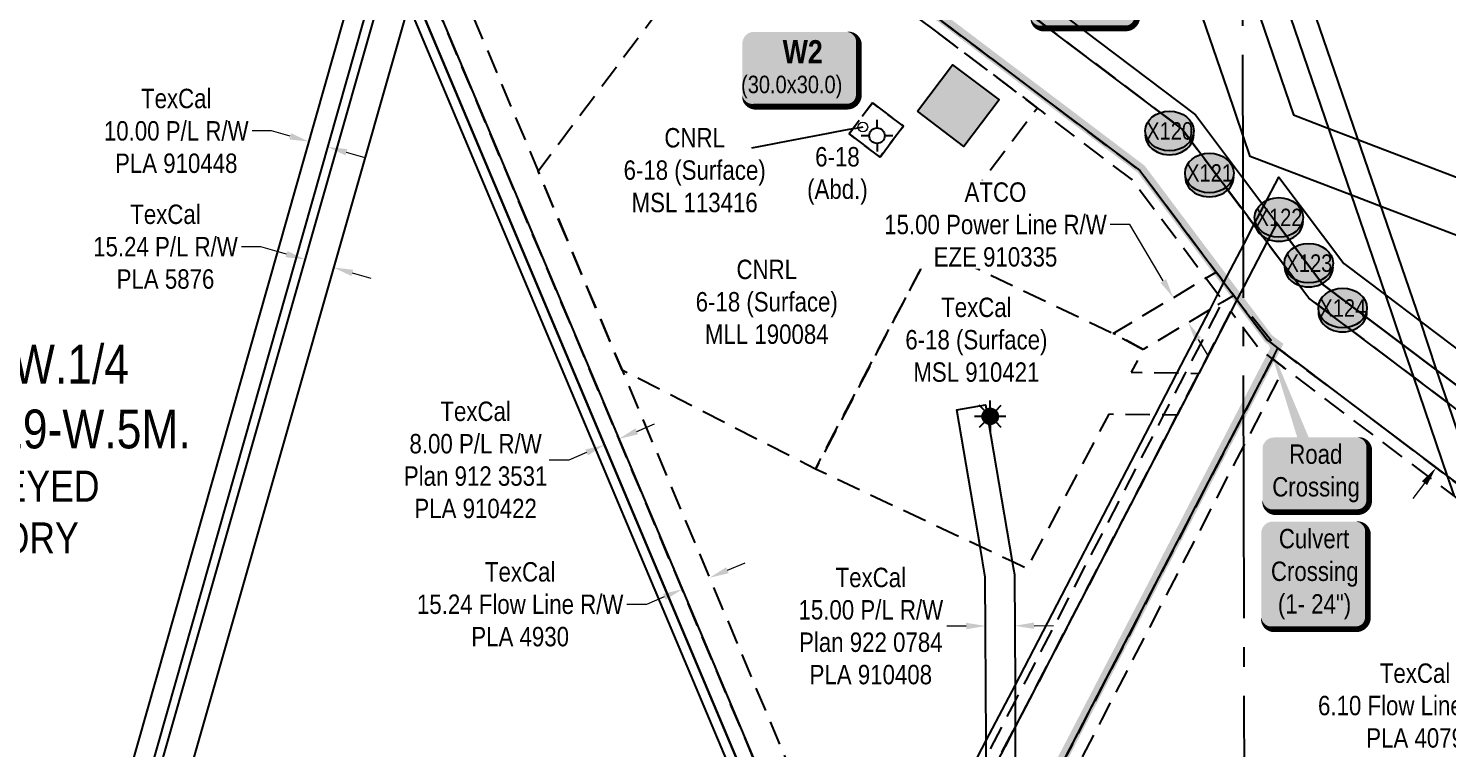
# Model space of a CAD drawing. Extents: x 507881 to 521259, y 6022177 to 6031356.
# Drawn here: x 509844 to 510574, y 6023571 to 6023942 of the extents above; entities that cross this region are included whole.
import ezdxf
from ezdxf.enums import TextEntityAlignment as Align

# ---------------------------------------------------------------- set-up
doc = ezdxf.new("R2010")
doc.units = 0
doc.header["$LTSCALE"] = 5
doc.header["$PDMODE"] = 3
doc.header["$PDSIZE"] = 30
for name, pattern in [('foc-ACCESSROAD', [3.75, 2.5, -1.25]), ('foc-EZE', [3.75, 2.5, -1.25]), ('foc-FLOWLINE', [3.75, 2.5, -1.25]), ('foc-QUARTERLINE', [33, 25, -3, 2, -3])]:
    doc.linetypes.add(name, pattern=pattern)
doc.layers.get('Defpoints').update_dxf_attribs({"color": 9})
for name, color, linetype, lineweight in [('AS-GENERAL', 48, 'Continuous', 18), ('F-AR-T', 190, 'Continuous', 9), ('F-EZE-T', 190, 'Continuous', 9), ('F-FLOWLINE-T', 190, 'Continuous', 9), ('F-RW-T', 190, 'Continuous', 9), ('F-WS-T', 190, 'Continuous', 9)]:
    doc.layers.add(name, color=color, linetype=linetype, lineweight=lineweight)
for name, color, linetype in [('AS-POWER', 104, 'foc-POWER'), ('C-SYMBOL', 7, 'Continuous'), ('CG-NOTES', 7, 'Continuous'), ('F-EZE', 190, 'foc-FLOWLINE'), ('F-FLOWLINE', 190, 'foc-FLOWLINE'), ('F-RW', 190, 'Continuous'), ('F-WS', 190, 'foc-ACCESSROAD'), ('F-WS-S', 190, 'Continuous'), ('L-SECQ', 8, 'foc-QUARTERLINE'), ('L-UNS-T', 3, 'Continuous'), ('P-BUFFER OUTLINE 30m', 40, 'foc-EZE'), ('P-CROSSINGS', 250, 'Continuous'), ('P-TEMP-BLOCKS', 250, 'Continuous'), ('P-WORKAREA', 113, 'Continuous'), ('P-WORKAREA-H', 111, 'Continuous')]:
    doc.layers.add(name, color=color, linetype=linetype)
doc.styles.add('175L', font='ARIALN.TTF', dxfattribs={"height": 20})
doc.styles.add('80', font='ARIALN.TTF', dxfattribs={"height": 10})
doc.styles.add('80CG', font='ARIALN.TTF', dxfattribs={"height": 10})
doc.styles.add('80L', font='ARIALN.TTF', dxfattribs={"height": 10})
doc.styles.add('BOLD', font='ARIALNB.TTF')
doc.styles.add('Crossing', font='ARIALN.TTF', dxfattribs={"height": 10})
doc.styles.add('foc-LtypeFont', font='ARIALN.TTF', dxfattribs={"height": 7.35})
doc.linetypes.add('foc-POWER', pattern='A,6,-1,["P",foc-LtypeFont,S=0.2,R=0,X=-0.625,Y=-0.75],-1.24,4', length=12.24)
doc.linetypes.add('foc-POWER-NOLINE', pattern='A,0,-4,["P",foc-LtypeFont,S=0.2,R=0,X=-0.625,Y=-0.75],-8.24', length=12.24)
doc.dimstyles.new('Compass 5 000', dxfattribs={"dimscale": 5, "dimtxt": 9, "dimasz": 2, "dimexe": 0.2, "dimexo": 0.0625, "dimgap": 0.5, "dimtad": 0, "dimtih": 1, "dimtoh": 1, "dimzin": 0, "dimdsep": 46, "dimtxsty": '80CG', "dimcen": 0.1, "dimse1": 1, "dimse2": 1, "dimclrd": 256, "dimclrt": 256, "dimaunit": 1, "dimadec": 4, "dimazin": 0, "dimtfac": 0.06, "dimtofl": 0, "dimtmove": 0, "dimatfit": 1, "dimfxl": 0.2, "dimtolj": 1, "dimtzin": 0, "dimlwd": -1, "dimarcsym": 0})

# ---------------------------------------------------------------- blocks, each defined once
blk = doc.blocks.new('*D1030')
at = {"layer": 'Defpoints', "color": 0, "transparency": 16777216}
for p in [(510140.19, 6023727.2), (510170.7, 6023654.79), (510178.07, 6023657.89)]:
    blk.add_point(p, dxfattribs=at)
at = {"layer": 'F-RW-T', "transparency": 16777216}
for p, q in [((510156.78, 6023734.19), (510165.99, 6023738.07)), ((510121.76, 6023719.43), (510111.76, 6023719.43)), ((510130.98, 6023723.32), (510121.76, 6023719.43))]:
    blk.add_line(p, q, dxfattribs=at)
for points in [[(510156.13, 6023735.72), (510157.42, 6023732.65), (510147.56, 6023730.3)], [(510130.33, 6023724.85), (510131.62, 6023721.78), (510140.19, 6023727.2)]]:
    blk.add_solid(points, dxfattribs=at)
at = {"layer": 'F-RW-T', "transparency": 16777216, "insert": (510073.81, 6023719.43), "char_height": 10, "attachment_point": 5, "style": '80CG'}
blk.add_mtext('\\A1;TexCal\\P8.00 P/L R/W\\PPlan 912 3531\\PPLA 910422', dxfattribs=at)
blk = doc.blocks.new('*D1032')
at = {"layer": 'Defpoints', "color": 0, "transparency": 16777216}
for p in [(510180.18, 6023652.87), (510225.72, 6023584.04), (510211.68, 6023578.12)]:
    blk.add_point(p, dxfattribs=at)
at = {"layer": 'F-FLOWLINE-T', "transparency": 16777216}
for p, q in [((510203.45, 6023662.67), (510212.66, 6023666.55)), ((510161.75, 6023645.11), (510151.75, 6023645.11)), ((510170.97, 6023648.99), (510161.75, 6023645.11))]:
    blk.add_line(p, q, dxfattribs=at)
for points in [[(510202.8, 6023664.21), (510204.09, 6023661.14), (510194.23, 6023658.79)], [(510170.32, 6023650.52), (510171.61, 6023647.45), (510180.18, 6023652.87)]]:
    blk.add_solid(points, dxfattribs=at)
at = {"layer": 'F-FLOWLINE-T', "transparency": 16777216, "insert": (510096.75, 6023645.11), "char_height": 10, "attachment_point": 5, "style": '80CG'}
blk.add_mtext('\\A1;TexCal\\P15.24 Flow Line R/W\\PPLA 4930', dxfattribs=at)
blk = doc.blocks.new('*D1033')
at = {"layer": 'Defpoints', "color": 0, "transparency": 16777216}
for p in [(510050.54, 6023999.87), (510063.12, 6023969.99), (510049.08, 6023964.08)]:
    blk.add_point(p, dxfattribs=at)
at = {"layer": 'F-FLOWLINE-T', "transparency": 16777216}
for p, q in [((510059.76, 6024003.75), (510068.97, 6024007.63)), ((510027.28, 6023990.07), (510018.06, 6023986.18)), ((510018.06, 6023986.18), (510008.06, 6023986.18))]:
    blk.add_line(p, q, dxfattribs=at)
for points in [[(510059.11, 6024005.29), (510060.4, 6024002.21), (510050.54, 6023999.87)], [(510026.63, 6023991.6), (510027.92, 6023988.53), (510036.49, 6023993.95)]]:
    blk.add_solid(points, dxfattribs=at)
at = {"layer": 'F-FLOWLINE-T', "transparency": 16777216, "insert": (509953.06, 6023986.18), "char_height": 10, "attachment_point": 5, "style": '80CG'}
blk.add_mtext('\\A1;TexCal\\P15.24 Flow Line R/W\\PPLA 4930', dxfattribs=at)
blk = doc.blocks.new('*D1038')
at = {"layer": 'Defpoints', "color": 0, "transparency": 16777216}
for p in [(510336.32, 6023643.62), (510351.32, 6023643.7), (510336.37, 6023634)]:
    blk.add_point(p, dxfattribs=at)
at = {"layer": 'F-RW-T', "transparency": 16777216}
for p, q in [((510326.37, 6023633.94), (510316.37, 6023633.89)), ((510361.37, 6023634.13), (510371.37, 6023634.18))]:
    blk.add_line(p, q, dxfattribs=at)
for points in [[(510326.37, 6023635.61), (510326.38, 6023632.28), (510336.37, 6023634)], [(510361.36, 6023635.79), (510361.37, 6023632.46), (510351.37, 6023634.07)]]:
    blk.add_solid(points, dxfattribs=at)
at = {"layer": 'F-RW-T', "transparency": 16777216, "insert": (510277.29, 6023633.89), "char_height": 10, "attachment_point": 5, "style": '80CG'}
blk.add_mtext('\\A1;TexCal\\P15.00 P/L R/W\\PPlan 922 0784\\PPLA 910408', dxfattribs=at)
blk = doc.blocks.new('*D1101')
at = {"layer": 'Defpoints', "color": 0, "transparency": 16777216}
for p in [(510222.47, 6024014.39), (510235.6, 6023997), (510239.2, 6024001.76)]:
    blk.add_point(p, dxfattribs=at)
at = {"layer": 'F-FLOWLINE-T', "transparency": 16777216}
for p, q in [((510228.5, 6024022.37), (510234.52, 6024030.35)), ((510212.85, 6024001.64), (510193.3, 6023975.75)), ((510193.3, 6023975.75), (510183.3, 6023975.75))]:
    blk.add_line(p, q, dxfattribs=at)
for points in [[(510227.17, 6024023.38), (510229.83, 6024021.37), (510222.47, 6024014.39)], [(510211.52, 6024002.65), (510214.18, 6024000.64), (510218.87, 6024009.62)]]:
    blk.add_solid(points, dxfattribs=at)
at = {"layer": 'F-FLOWLINE-T', "transparency": 16777216, "insert": (510131.08, 6023975.75), "char_height": 10, "attachment_point": 5, "style": '80CG'}
blk.add_mtext('\\A1;TexCal\\P6.00 Flow Line R/W\\PPLA 4079', dxfattribs=at)
blk = doc.blocks.new('*D1106')
at = {"layer": 'Defpoints', "color": 0, "transparency": 16777216}
for p in [(509987.99, 6023883.37), (509932.4, 6023687.74), (509942.02, 6023685.01)]:
    blk.add_point(p, dxfattribs=at)
at = {"layer": 'F-RW-T', "transparency": 16777216}
for p, q in [((509968.75, 6023888.84), (509958.75, 6023888.84)), ((509978.37, 6023886.1), (509968.75, 6023888.84)), ((510007.23, 6023877.9), (510016.85, 6023875.17))]:
    blk.add_line(p, q, dxfattribs=at)
for points in [[(509978.83, 6023887.71), (509977.92, 6023884.5), (509987.99, 6023883.37)], [(510007.69, 6023879.51), (510006.78, 6023876.3), (509997.61, 6023880.64)]]:
    blk.add_solid(points, dxfattribs=at)
at = {"layer": 'F-RW-T', "transparency": 16777216, "insert": (509919.67, 6023888.84), "char_height": 10, "attachment_point": 5, "style": '80CG'}
blk.add_mtext('\\A1;TexCal\\P10.00 P/L R/W\\PPLA 910448', dxfattribs=at)
blk = doc.blocks.new('*D1107')
at = {"layer": 'Defpoints', "color": 0, "transparency": 16777216}
for p in [(509986.04, 6023822.7), (509984.83, 6023818.46), (509999.49, 6023814.28)]:
    blk.add_point(p, dxfattribs=at)
at = {"layer": 'F-RW-T', "transparency": 16777216}
for p, q in [((509963.22, 6023829.22), (509953.22, 6023829.22)), ((509976.43, 6023825.45), (509963.22, 6023829.22)), ((510010.32, 6023815.77), (510019.93, 6023813.03))]:
    blk.add_line(p, q, dxfattribs=at)
for points in [[(509976.89, 6023827.05), (509975.97, 6023823.84), (509986.04, 6023822.7)], [(510010.78, 6023817.38), (510009.86, 6023814.17), (510000.7, 6023818.52)]]:
    blk.add_solid(points, dxfattribs=at)
at = {"layer": 'F-RW-T', "transparency": 16777216, "insert": (509914.13, 6023829.22), "char_height": 10, "attachment_point": 5, "style": '80CG'}
blk.add_mtext('\\A1;TexCal\\P15.24 P/L R/W\\PPLA 5876', dxfattribs=at)
blk = doc.blocks.new('*D1118')
at = {"layer": 'Defpoints', "color": 0, "transparency": 16777216}
for p in [(510432.13, 6023802.53), (510433, 6023803.05), (510439.82, 6023789.63)]:
    blk.add_point(p, dxfattribs=at)
at = {"layer": 'F-EZE-T', "transparency": 16777216}
for p, q in [((510410.6, 6023840.62), (510400.6, 6023840.62)), ((510427.88, 6023811.64), (510410.6, 6023840.62)), ((510445.81, 6023781.56), (510450.94, 6023772.97))]:
    blk.add_line(p, q, dxfattribs=at)
for points in [[(510429.31, 6023812.5), (510426.45, 6023810.79), (510433, 6023803.05)], [(510447.25, 6023782.41), (510444.38, 6023780.71), (510440.69, 6023790.15)]]:
    blk.add_solid(points, dxfattribs=at)
at = {"layer": 'F-EZE-T', "transparency": 16777216, "insert": (510341.46, 6023840.62), "char_height": 10, "attachment_point": 5, "style": '80CG', "bg_fill": 3, "box_fill_scale": 1.1, "bg_fill_color": 256, "bg_fill_true_color": 13158600, "bg_fill_transparency": 0}
blk.add_mtext('\\A1;ATCO\\P15.00 Power Line R/W\\PEZE 910335', dxfattribs=at)
blk = doc.blocks.new('Gabd')
for p, q in [((0, 0.81), (0, 1.62)), ((-0.81, 0), (-1.62, 0)), ((1.62, 0), (0.81, 0)), ((0, -0.81), (0, -1.62))]:
    blk.add_line(p, q)
blk.add_circle((0, 0), 0.8)
blk = doc.blocks.new('GAS')
h = blk.add_hatch(color=255)
h.dxf.hatch_style = 1
edge = h.paths.add_edge_path()
edge.add_arc((0, 0), 0.9, 0, 360)
for p, q in [((0, 0.81), (0, 1.62)), ((-0.81, 0), (-1.62, 0)), ((-0.57, 0.57), (-1.14, 1.14)), ((0.57, 0.57), (1.14, 1.14)), ((1.62, 0), (0.81, 0)), ((-0.57, -0.57), (-1.14, -1.14)), ((0, -0.81), (0, -1.62)), ((1.14, -1.14), (0.57, -0.57))]:
    blk.add_line(p, q)
blk.add_circle((0, 0), 0.8)
blk = doc.blocks.new('*D1429')
at = {"layer": 'Defpoints', "color": 0, "transparency": 16777216}
for p in [(510578.98, 6023707.5), (510575.31, 6023702.63), (510656.35, 6023641.46)]:
    blk.add_point(p, dxfattribs=at)
at = {"layer": 'F-FLOWLINE-T', "transparency": 16777216}
for p, q in [((510666.05, 6023654.31), (510672.07, 6023662.29)), ((510650.32, 6023633.48), (510619.73, 6023592.95)), ((510619.73, 6023592.95), (510609.73, 6023592.95))]:
    blk.add_line(p, q, dxfattribs=at)
for points in [[(510664.72, 6023655.31), (510667.38, 6023653.3), (510660.02, 6023646.32)], [(510648.99, 6023634.48), (510651.65, 6023632.47), (510656.35, 6023641.46)]]:
    blk.add_solid(points, dxfattribs=at)
at = {"layer": 'F-FLOWLINE-T', "transparency": 16777216, "insert": (510557.51, 6023592.95), "char_height": 10, "attachment_point": 5, "style": '80CG'}
blk.add_mtext('\\A1;TexCal\\P6.10 Flow Line R/W\\PPLA 4079', dxfattribs=at)
blk = doc.blocks.new('*D1430')
at = {"layer": 'Defpoints', "color": 0, "transparency": 16777216}
for p in [(510582.39, 6023742.74), (510586.55, 6023739.61), (510564.2, 6023718.65)]:
    blk.add_point(p, dxfattribs=at)
at = {"layer": 'F-AR-T', "transparency": 16777216}
for p, q in [((510592.57, 6023747.59), (510612.3, 6023773.72)), ((510612.3, 6023773.72), (510622.3, 6023773.72)), ((510562.34, 6023707.53), (510556.31, 6023699.55))]:
    blk.add_line(p, q, dxfattribs=at)
for points in [[(510591.24, 6023748.59), (510593.9, 6023746.58), (510586.55, 6023739.61)], [(510561.01, 6023708.53), (510563.67, 6023706.53), (510568.36, 6023715.51)]]:
    blk.add_solid(points, dxfattribs=at)
at = {"layer": 'F-AR-T', "transparency": 16777216, "insert": (510650.22, 6023773.72), "char_height": 10, "attachment_point": 5, "style": '80CG'}
blk.add_mtext('\\A1;TexCal\\P30.18 A/R\\PMSL 6879', dxfattribs=at)
blk = doc.blocks.new('*U1456')
h = blk.add_hatch(color=59)
edge = h.paths.add_edge_path()
edge.add_line((-21.5, -20), (21.5, -20))
edge.add_arc((21.5, -14), 6, 270, 360)
edge.add_line((27.5, -14), (27.5, 12.5))
edge.add_arc((21.5, 12.5), 6, 0, 90)
edge.add_line((21.5, 18.5), (-21.5, 18.5))
edge.add_arc((-21.5, 12.5), 6, 90, 180)
edge.add_line((-27.5, 12.5), (-27.5, -14))
edge.add_arc((-21.5, -14), 6, 180, 270)
at = {"color": 1, "flags": 128}
blk.add_lwpolyline([(-21.5, -20, 3, 3, 0), (21.5, -20, 3, 3, 0.414214), (27.5, -14, 3, 3, 0), (27.5, 12.5, 3, 0, 0.414214), (21.5, 18.5, 0, 0, 0), (-21.5, 18.5, 0, 0, 0.414214), (-27.5, 12.5, 0, 0, 0), (-27.5, -14, 0, 3, 0.414214)], format="xyseb", close=True, dxfattribs=at)
blk.add_lwpolyline([(-85.94, -6.47, 0, 7.5, 0), (0, 0, 0, 0, 0)], format="xyseb", dxfattribs=at)
at = {"color": 1, "style": '80'}
blk.add_attdef('ENTER_TEXT_001', (-37.38, -4.99), '', height=10, dxfattribs=at)
blk = doc.blocks.new('*U1457')
h = blk.add_hatch(color=59)
edge = h.paths.add_edge_path()
edge.add_line((-21.5, -20), (21.5, -20))
edge.add_arc((21.5, -14), 6, 270, 360)
edge.add_line((27.5, -14), (27.5, 12.5))
edge.add_arc((21.5, 12.5), 6, 0, 90)
edge.add_line((21.5, 18.5), (-21.5, 18.5))
edge.add_arc((-21.5, 12.5), 6, 90, 180)
edge.add_line((-27.5, 12.5), (-27.5, -14))
edge.add_arc((-21.5, -14), 6, 180, 270)
at = {"color": 1, "flags": 128}
blk.add_lwpolyline([(-25.8, 71.28, 0, 7.5, 0), (0, 0, 0, 0, 0)], format="xyseb", dxfattribs=at)
blk.add_lwpolyline([(-21.5, -20, 3, 3, 0), (21.5, -20, 3, 3, 0.414214), (27.5, -14, 3, 3, 0), (27.5, 12.5, 3, 0, 0.414214), (21.5, 18.5, 0, 0, 0), (-21.5, 18.5, 0, 0, 0.414214), (-27.5, 12.5, 0, 0, 0), (-27.5, -14, 0, 3, 0.414214)], format="xyseb", close=True, dxfattribs=at)
at = {"color": 1, "style": '80'}
blk.add_attdef('ENTER_TEXT_001', (-37.38, -4.99), '', height=10, dxfattribs=at)
blk = doc.blocks.new('*U1436')
h = blk.add_hatch(color=254)
edge = h.paths.add_edge_path()
edge.add_line((-21.5, -28.5), (21.5, -28.5))
edge.add_arc((21.5, -22.5), 6, 270, 360)
edge.add_line((27.5, -22.5), (27.5, 21))
edge.add_arc((21.5, 21), 6, 0, 90)
edge.add_line((21.5, 27), (-21.5, 27))
edge.add_arc((-21.5, 21), 6, 90, 180)
edge.add_line((-27.5, 21), (-27.5, -22.5))
edge.add_arc((-21.5, -22.5), 6, 180, 270)
at = {"color": 160, "flags": 128}
blk.add_lwpolyline([(-21.5, -28.5, 3, 3, 0), (21.5, -28.5, 3, 3, 0.414214), (27.5, -22.5, 3, 3, 0), (27.5, 21, 3, 0, 0.414214), (21.5, 27, 0, 0, 0), (-21.5, 27, 0, 0, 0.414214), (-27.5, 21, 0, 0, 0), (-27.5, -22.5, 0, 3, 0.414214)], format="xyseb", close=True, dxfattribs=at)
at = {"color": 160, "style": '80'}
blk.add_attdef('ENTER_TEXT_001', (-26.85, -4.92), '', height=10, dxfattribs=at)
blk = doc.blocks.new('xing2')
h = blk.add_hatch(color=50)
h.dxf.hatch_style = 1
edge = h.paths.add_edge_path()
edge.add_ellipse((0, 0), major_axis=(-12.5, 0), ratio=0.816297, start_angle=0, end_angle=360)
h = blk.add_hatch(color=250)
h.dxf.hatch_style = 1
edge = h.paths.add_edge_path()
edge.add_ellipse((0, -2.05), major_axis=(-12.5, 0), ratio=0.816297, start_angle=0, end_angle=180)
edge.add_line((12.5, -2.05), (12.5, 0))
edge.add_ellipse((0, 0), major_axis=(-12.5, 0), ratio=0.816297, start_angle=0, end_angle=180, ccw=False)
edge.add_line((-12.5, 0), (-12.5, -2.05))
at = {"color": 250}
blk.add_ellipse((0, 0), major_axis=(-12.5, 0), ratio=0.816297, dxfattribs=at)
blk.add_ellipse((0, -2.05), major_axis=(-12.5, 0), ratio=0.816297, start_param=0, end_param=3.141593, dxfattribs=at)
at = {"color": 250, "style": 'Crossing'}
blk.add_attdef('CROSSING', text='', height=9, dxfattribs=at).set_placement((0.09, 0.02), align=Align.MIDDLE_CENTER)
at = {"color": 250, "style": 'Crossing', "flags": 1}
for tag, p in [('OWNER', (0.09, -12.49)), ('DESCRIPTION', (0.09, -25.77)), ('LOCATION', (0.09, -39.3)), ('DWG_REF', (0.09, -52.84))]:
    blk.add_attdef(tag, text='', height=9, dxfattribs=at).set_placement(p, align=Align.MIDDLE_CENTER)
blk = doc.blocks.new('*U1564')
h = blk.add_hatch(color=111)
edge = h.paths.add_edge_path()
edge.add_line((-24, -20), (24, -20))
edge.add_arc((24, -14), 6, 270, 360)
edge.add_line((30, -14), (30, 12.5))
edge.add_arc((24, 12.5), 6, 0, 90)
edge.add_line((24, 18.5), (-24, 18.5))
edge.add_arc((-24, 12.5), 6, 90, 180)
edge.add_line((-30, 12.5), (-30, -14))
edge.add_arc((-24, -14), 6, 180, 270)
at = {"color": 250, "flags": 128}
blk.add_lwpolyline([(-24, -20, 3, 3, 0), (24, -20, 3, 3, 0.414214), (30, -14, 3, 3, 0), (30, 12.5, 3, 0, 0.414214), (24, 18.5, 0, 0, 0), (-24, 18.5, 0, 0, 0.414214), (-30, 12.5, 0, 0, 0), (-30, -14, 0, 3, 0.414214)], format="xyseb", close=True, dxfattribs=at)
at = {"flags": 128}
blk.add_lwpolyline([(-12.89, -9.85, 0, 7.5, 0), (0, 0, 0, 0, 0)], format="xyseb", dxfattribs=at)
at = {"color": 250}
for tag, p, height, style in [('TEMP_AREA_W1_001', (-9.21, 2.24), 12, 'BOLD'), ('ENTER_TEXT_001', (-30.65, -13.08), 9, '80')]:
    blk.add_attdef(tag, p, '', height=height, dxfattribs=dict(at, style=style))

msp = doc.modelspace()

# ---------------------------------------------------------------- hatches: boundary and pattern name
at = {"layer": 'P-WORKAREA-H'}
h = msp.add_hatch(color=256, dxfattribs=at)
h.dxf.hatch_style = 1
h.paths.add_polyline_path([(510301.299, 6023899.002), (510319.37, 6023922.928), (510343.29, 6023904.849), (510325.219, 6023880.923)])

# ---------------------------------------------------------------- linework, layer by layer
at = {"layer": 'AS-GENERAL', "const_width": 0.999, "flags": 128}
msp.add_lwpolyline([(510483.572, 6023780.767), (510473.491, 6023793.297)], dxfattribs=at)
at = {"layer": 'AS-POWER', "linetype": 'foc-POWER-NOLINE', "flags": 128}
for points in [[(508327.399, 6024141.431), (508384.161, 6024141.764), (508648.994, 6024142.494), (508844.709, 6024143.002), (509028.145, 6024144.835), (509256.304, 6024147.109), (509907.517, 6024219.816), (509919.997, 6024221.206), (509961.766, 6024210.917), (509991.73, 6024188.567), (510002.716, 6024180.37), (510052.236, 6024143.43), (510056.216, 6024140.407), (510068.153, 6024131.338), (510080.283, 6024122.125), (510084.071, 6024119.247), (510125.674, 6024087.695), (510191.804, 6024037.541), (510203.435, 6024028.762), (510210.2, 6024023.654), (510210.613, 6024023.343), (510211.411, 6024022.74), (510214.932, 6024020.083), (510215.502, 6024019.651), (510296.096, 6023958.814), (510298.091, 6023957.307), (510312.188, 6023946.666), (510314.054, 6023945.258), (510415.8, 6023868.457), (510450.414, 6023822.362), (510455.051, 6023816.189), (510457.074, 6023813.494), (510459.126, 6023810.762), (510464.115, 6023804.118), (510465.786, 6023801.893), (510469.381, 6023797.106), (510481.306, 6023781.226), (510486.885, 6023777.014), (510574.205, 6023711.101), (510591.554, 6023698.005), (510729.603, 6023593.801)], [(510046.731, 6022929.448), (510147.001, 6023121.844), (510162.742, 6023152.054), (510193.75, 6023211.555), (510205.263, 6023233.651), (510284.258, 6023385.234), (510289.056, 6023394.443), (510295.994, 6023407.755), (510298.139, 6023412.148), (510312.696, 6023441.967), (510363.564, 6023539.574), (510378.408, 6023568.057), (510389.417, 6023589.185), (510469.503, 6023743.519), (510484.036, 6023771.525), (510486.885, 6023777.014)]]:
    msp.add_lwpolyline(points, dxfattribs=at)
at = {"layer": 'F-EZE', "flags": 128}
for points in [[(510451.921, 6023796.852), (510417.558, 6023776.343), (510402.13, 6023784.646), (510449.774, 6023813.054), (510455.051, 6023816.189), (510457.074, 6023813.494), (510459.126, 6023810.762), (510464.115, 6023804.118), (510458.27, 6023800.635), (510451.921, 6023796.852)], [(510319.395, 6023438.588), (510302.006, 6023402.969), (510298.139, 6023412.148), (510312.696, 6023441.967), (510363.564, 6023539.574), (510378.408, 6023568.057), (510389.417, 6023589.185), (510469.503, 6023743.519), (510484.036, 6023771.525), (510490.109, 6023766.94), (510469.54, 6023727.302), (510396.073, 6023585.724), (510385.06, 6023564.59), (510370.216, 6023536.108), (510319.395, 6023438.588)]]:
    msp.add_lwpolyline(points, close=True, dxfattribs=at)
at = {"layer": 'F-FLOWLINE', "flags": 128}
for points in [[(510469.381, 6023797.106), (510481.306, 6023781.226), (510486.885, 6023777.014), (510574.205, 6023711.101), (510591.554, 6023698.005), (510729.603, 6023593.801), (510729.631, 6023586.14), (510595.07, 6023687.712), (510577.72, 6023700.809), (510490.109, 6023766.94), (510484.036, 6023771.525), (510476.945, 6023776.877), (510469.404, 6023786.919), (510462.67, 6023795.888), (510446.147, 6023764.048), (510445.81, 6023763.399), (510435.004, 6023742.574), (510434.671, 6023741.932), (510362.636, 6023603.113), (510351.637, 6023582.007), (510336.794, 6023553.525), (510285.744, 6023455.567), (510282.579, 6023449.082), (510273.7, 6023430.895), (510269.042, 6023421.354), (510178.493, 6023247.6), (510176.209, 6023243.219), (510166.98, 6023225.505), (510162.183, 6023216.3), (510148.087, 6023189.252), (510128.646, 6023151.945), (510112.904, 6023121.736), (510044.987, 6022991.418), (510034.636, 6022971.555), (510031.579, 6022965.685), (510026.164, 6022955.298), (510015.994, 6022935.785), (509987.534, 6022881.179), (509980.648, 6022881.156), (509988.132, 6022895.518), (510010.588, 6022938.603), (510019.366, 6022955.446), (510023.929, 6022964.2), (510024.78, 6022965.833), (510027.811, 6022971.649), (510029.274, 6022974.544), (510038.162, 6022991.511), (510039.581, 6022994.235), (510106.017, 6023121.714), (510121.761, 6023151.923), (510142.598, 6023191.911), (510156.693, 6023218.958), (510160.162, 6023225.614), (510161.573, 6023228.322), (510165.927, 6023236.679), (510166.261, 6023237.32), (510173.085, 6023250.418), (510263.597, 6023424.102), (510265.898, 6023428.815), (510270.561, 6023438.373), (510279.435, 6023456.544), (510280.3, 6023458.314), (510331.386, 6023556.342), (510336.726, 6023566.587), (510346.23, 6023584.825), (510351.569, 6023595.07), (510357.227, 6023605.926), (510427.842, 6023742.011), (510428.175, 6023742.653), (510439.004, 6023763.522), (510439.341, 6023764.171), (510458.274, 6023800.649), (510458.607, 6023801.298), (510456.011, 6023804.757), (510452.198, 6023809.833), (510449.773, 6023813.059), (510445.538, 6023818.701), (510411.441, 6023864.108), (510365.09, 6023899.136), (510363.062, 6023900.669), (510310.423, 6023940.452), (510308.42, 6023941.966), (510302.238, 6023946.634), (510294.466, 6023952.512), (510292.473, 6023954.018), (510270.152, 6023970.884), (510268.175, 6023972.378), (510212.832, 6024014.2), (510212.239, 6024014.645), (510207.831, 6024017.977), (510207.473, 6024018.258), (510199.84, 6024024.025), (510122.043, 6024082.905), (510125.674, 6024087.695), (510191.804, 6024037.541), (510203.435, 6024028.762), (510210.2, 6024023.654), (510210.613, 6024023.343), (510211.411, 6024022.74), (510214.932, 6024020.083), (510215.502, 6024019.651), (510296.096, 6023958.814), (510298.091, 6023957.307), (510312.188, 6023946.666), (510314.054, 6023945.258), (510415.8, 6023868.457), (510450.414, 6023822.362), (510455.051, 6023816.189), (510457.074, 6023813.494), (510459.126, 6023810.762), (510464.115, 6023804.118), (510465.786, 6023801.893), (510469.381, 6023797.106)], [(510376.623, 6023222.535), (510405.621, 6023153.703), (510418.309, 6023123.585), (510454.79, 6023036.992), (510455.076, 6023036.313), (510463.731, 6023015.769), (510464.018, 6023015.09), (510469.439, 6023002.218), (510527.811, 6022863.631), (510530.276, 6022857.771), (510534.074, 6022848.744), (510536.572, 6022842.803), (510546.722, 6022818.672), (510549.873, 6022811.182), (510643.632, 6022588.286), (510645.763, 6022583.22), (510646.992, 6022580.299), (510646.423, 6022580.298), (510636.162, 6022580.25), (510630.466, 6022580.27), (510629.581, 6022582.375), (510533.363, 6022811.121), (510530.212, 6022818.613), (510520.059, 6022842.748), (510517.538, 6022848.742), (510513.762, 6022857.717), (510469.529, 6022962.732), (510449.97, 6023009.171), (510441.028, 6023030.395), (510401.791, 6023123.531), (510389.102, 6023153.65), (510359.843, 6023222.482), (510292.839, 6023385.467), (510289.056, 6023394.443), (510280.894, 6023413.818), (510275.856, 6023425.778), (510273.7, 6023430.895), (510270.561, 6023438.373), (510266.246, 6023448.588), (510056.754, 6023945.851), (510045, 6023973.751), (510035.55, 6023996.181), (510008.411, 6024060.601), (510007.629, 6024062.457), (510009.017, 6024061.403), (510012.832, 6024058.506), (510031.954, 6024043.981), (510042.23, 6024019.59), (510051.681, 6023997.158), (510073.272, 6023945.903), (510106.006, 6023868.198), (510149.178, 6023765.719), (510277.446, 6023461.266), (510279.435, 6023456.544), (510280.294, 6023454.507), (510281.752, 6023451.046), (510282.579, 6023449.082), (510284.6, 6023444.286), (510285.003, 6023443.331), (510289.995, 6023431.479), (510294.942, 6023419.737), (510298.139, 6023412.148), (510302.006, 6023402.969)]]:
    msp.add_lwpolyline(points, close=True, dxfattribs=at)
at = {"layer": 'F-RW'}
for points in [[(510577.72, 6023700.809), (510574.205, 6023711.101), (510556.8, 6023762.061), (510551.039, 6023778.931), (510542.396, 6023804.238), (510493.556, 6023947.249), (510468.873, 6024019.515), (510427.982, 6024139.241), (510424.746, 6024148.714), (510420.923, 6024159.896), (510419.885, 6024162.933), (510417.521, 6024169.85), (510388.217, 6024255.573), (510383.388, 6024269.809), (510378.518, 6024284.069), (510290.55, 6024541.622), (510287.626, 6024550.183), (510275.743, 6024584.972), (510271.847, 6024596.376), (510219.167, 6024750.553), (510185.013, 6024850.407)], [(510197.915, 6024850.448), (510232.034, 6024750.595), (510280.725, 6024608.087), (510284.621, 6024596.683), (510296.504, 6024561.892), (510299.425, 6024553.339), (510390.439, 6024286.872), (510395.307, 6024272.617), (510429.283, 6024173.134), (510431.646, 6024166.215), (510432.683, 6024163.179), (510436.504, 6024151.994), (510439.74, 6024142.522), (510468.786, 6024057.473), (510506.42, 6023947.289), (510560.072, 6023790.897), (510568.389, 6023765.835), (510574.15, 6023748.964), (510591.554, 6023698.005)], [(510279.625, 6024527.21), (510363.844, 6024280.618), (510368.699, 6024266.351), (510373.547, 6024252.053), (510403.056, 6024165.812), (510405.42, 6024158.893), (510406.457, 6024155.858), (510410.279, 6024144.672), (510413.515, 6024135.2), (510468.979, 6023972.887), (510477.755, 6023947.2), (510494.868, 6023897.119), (510513.096, 6023890.08), (510527.972, 6023884.464), (510884.163, 6023748.382)], [(510840.084, 6023735.276), (510539.796, 6023849.998), (510524.812, 6023855.723), (510472.618, 6023875.666), (510469.178, 6023885.749), (510460.862, 6023910.125), (510448.245, 6023947.106), (510386.696, 6024127.513), (510383.402, 6024137.166), (510379.585, 6024148.356), (510378.55, 6024151.388), (510376.188, 6024158.312), (510346.461, 6024245.443), (510341.422, 6024259.94), (510336.468, 6024274.187), (510259.232, 6024500.307)], [(510256.7, 6023437.781), (510042.672, 6023945.807), (510039.306, 6023953.798), (510029.857, 6023976.23), (510026.823, 6023983.429), (510020.613, 6023998.17), (509986.981, 6024078.004), (509985.907, 6024080.552), (510027.719, 6024135.859), (510033.755, 6024143.843), (510046.207, 6024135.457), (510040.171, 6024127.471), (509997.114, 6024070.444), (509996.114, 6024069.196), (510022.798, 6024005.856), (510029.008, 6023991.116), (510032.046, 6023983.904), (510041.496, 6023961.472), (510048.088, 6023945.823), (510260.371, 6023441.936)], [(510260.371, 6023441.936), (510048.088, 6023945.823), (510041.496, 6023961.472), (510032.046, 6023983.904), (510029.008, 6023991.116), (510022.798, 6024005.856), (509996.114, 6024069.196), (509997.114, 6024070.444), (510040.171, 6024127.471), (510046.207, 6024135.457), (510052.236, 6024143.43), (510056.216, 6024140.407), (510068.153, 6024131.338), (510064.464, 6024126.483), (510058.418, 6024118.525), (510054.464, 6024121.518), (510009.017, 6024061.403), (510008.411, 6024060.601), (510035.55, 6023996.181), (510045, 6023973.751), (510056.754, 6023945.851), (510266.246, 6023448.588)], [(510632.675, 6023704.788), (510574.15, 6023748.964), (510556.8, 6023762.061), (510502.889, 6023802.755), (510481.213, 6023831.621), (510474.553, 6023840.489), (510469.266, 6023847.53), (510437.384, 6023889.986), (510362.082, 6023946.827)], [(510378.599, 6023946.88), (510444.532, 6023897.112), (510469.227, 6023864.236), (510479.665, 6023850.342), (510486.32, 6023841.463), (510510.035, 6023809.883), (510551.039, 6023778.931), (510568.389, 6023765.835), (510629.415, 6023719.77)], [(510277.446, 6023461.266), (510336.682, 6023574.936), (510351.525, 6023603.418), (510423.474, 6023742.06), (510423.808, 6023742.703), (510434.652, 6023763.6), (510434.989, 6023764.25), (510451.931, 6023796.883), (510456.011, 6023804.757), (510459.126, 6023810.762), (510469.305, 6023830.377), (510474.553, 6023840.489), (510479.665, 6023850.342), (510487.321, 6023865.097), (510520.754, 6023820.574), (510542.396, 6023804.238), (510560.072, 6023790.897), (510634.422, 6023734.772)], [(510629.415, 6023719.77), (510568.389, 6023765.835), (510551.039, 6023778.931), (510510.035, 6023809.883), (510486.32, 6023841.463), (510481.213, 6023831.621), (510469.354, 6023808.772), (510465.786, 6023801.893), (510462.67, 6023795.888), (510446.147, 6023764.048), (510445.81, 6023763.399), (510435.004, 6023742.574), (510434.671, 6023741.932), (510362.636, 6023603.113), (510351.637, 6023582.007), (510336.794, 6023553.525)], [(510336.726, 6023566.587), (510336.682, 6023574.936), (510336.243, 6023659.152), (510333.565, 6023674.826), (510321.5, 6023745.231), (510336.277, 6023747.76), (510350.09, 6023667.114), (510350.273, 6023666.043), (510351.228, 6023660.465), (510351.525, 6023603.418), (510351.569, 6023595.07), (510351.637, 6023582.007), (510351.805, 6023549.888)]]:
    msp.add_lwpolyline(points, dxfattribs=at)
for points in [[(509881.045, 6023399.225), (509865.178, 6023399.175), (510021.156, 6023945.739), (510029.857, 6023976.23), (510032.046, 6023983.904), (510035.55, 6023996.181), (510042.23, 6024019.59), (510046.12, 6024033.221), (510059.148, 6024023.325), (510051.681, 6023997.158), (510045, 6023973.751), (510041.496, 6023961.472), (510039.306, 6023953.798), (510037.023, 6023945.788), (509881.045, 6023399.225)], [(509868.536, 6023347.005), (509858.606, 6023345.804), (509852.159, 6023399.134), (509851.63, 6023403.507), (510005.701, 6023945.69), (510020.613, 6023998.17), (510022.798, 6024005.856), (510029.008, 6023991.116), (510026.823, 6023983.429), (510016.11, 6023945.723), (509861.801, 6023402.709), (509862.23, 6023399.166), (509868.536, 6023347.005)]]:
    msp.add_lwpolyline(points, close=True, dxfattribs=at)
at = {"layer": 'F-WS', "flags": 128}
for points in [[(510632.675, 6023704.788), (510729.461, 6023631.73), (510729.193, 6023702.024), (510831.858, 6023702.276), (510841.866, 6023702.3), (510851.14, 6023702.323), (510851.407, 6023631.778), (510851.529, 6023599.224), (510851.598, 6023580.376), (510848.496, 6023580.368), (510838.489, 6023580.343), (510830.868, 6023580.325), (510813.625, 6023580.283), (510807.188, 6023580.267), (510801.589, 6023580.253), (510801.182, 6023580.252), (510795.076, 6023580.237), (510787.61, 6023580.219), (510758.457, 6023580.149), (510729.651, 6023580.078), (510729.631, 6023586.14), (510729.603, 6023593.801), (510591.554, 6023698.005), (510574.205, 6023711.101), (510486.885, 6023777.014), (510481.306, 6023781.226), (510469.381, 6023797.106), (510465.786, 6023801.893), (510464.115, 6023804.118), (510459.126, 6023810.762), (510457.074, 6023813.494), (510455.051, 6023816.189), (510450.414, 6023822.362), (510415.8, 6023868.457), (510314.054, 6023945.258), (510312.188, 6023946.666), (510298.091, 6023957.307), (510296.096, 6023958.814), (510215.502, 6024019.651), (510214.932, 6024020.083), (510211.411, 6024022.74), (510210.613, 6024023.343), (510210.2, 6024023.654), (510203.435, 6024028.762), (510191.804, 6024037.541), (510125.674, 6024087.695), (510084.071, 6024119.247), (510080.283, 6024122.125), (510068.153, 6024131.338), (510056.216, 6024140.407), (510052.236, 6024143.43), (510002.716, 6024180.37), (509991.73, 6024188.567), (509998.044, 6024188.587), (510007.843, 6024188.617), (510029.536, 6024188.686), (510029.515, 6024197.866), (510040.828, 6024189.326), (510074.225, 6024164.116), (510086.191, 6024155.084), (510098.349, 6024145.907), (510113.909, 6024134.161), (510209.893, 6024061.798), (510221.68, 6024052.811), (510224.049, 6024051.021), (510228.914, 6024047.349), (510229.659, 6024046.787), (510362.083, 6023946.827), (510437.384, 6023889.986), (510469.266, 6023847.53), (510474.553, 6023840.489), (510481.213, 6023831.621), (510502.889, 6023802.755), (510556.8, 6023762.061), (510574.15, 6023748.964), (510632.675, 6023704.788)], [(510310.423, 6023940.452), (510363.062, 6023900.669), (510308.877, 6023828.929), (510294.732, 6023801.968), (510248.76, 6023714.803), (510149.179, 6023765.72), (510106.007, 6023868.198), (510164.553, 6023946.193), (510207.624, 6024003.582), (510212.833, 6024014.201), (510268.175, 6023972.378), (510270.152, 6023970.885), (510292.473, 6023954.018), (510294.466, 6023952.512), (510302.237, 6023946.634), (510308.42, 6023941.966), (510310.423, 6023940.452)], [(510278.102, 6023903.394), (510294.059, 6023891.354), (510282.02, 6023875.397), (510266.063, 6023887.436), (510278.102, 6023903.394)], [(510266.063, 6023887.436), (510282.02, 6023875.397), (510294.059, 6023891.354), (510278.102, 6023903.394), (510266.063, 6023887.436)], [(510445.81, 6023763.399), (510435.004, 6023742.574), (510428.175, 6023742.653), (510423.808, 6023742.703), (510399.831, 6023742.979), (510357.636, 6023663.563), (510350.09, 6023667.114), (510333.565, 6023674.826), (510248.76, 6023714.803), (510294.722, 6023801.981), (510308.877, 6023828.929), (510402.13, 6023784.646), (510417.558, 6023776.343), (510411.359, 6023764.678), (510434.989, 6023764.25), (510439.341, 6023764.171), (510446.147, 6023764.048), (510445.81, 6023763.399)], [(510147.001, 6023121.844), (510021.631, 6022881.287), (510030.104, 6022881.314), (510053.034, 6022881.386), (510053.114, 6022855.337), (510053.143, 6022846.348), (510053.161, 6022840.347), (510053.236, 6022816.172), (510053.26, 6022808.67), (510053.316, 6022790.393), (510053.393, 6022765.69), (510053.412, 6022759.439), (510037.514, 6022759.389), (509974.672, 6022759.189), (509961.952, 6022759.149), (509931.466, 6022759.053), (509931.454, 6022762.892), (509931.384, 6022785.464), (509931.332, 6022801.988), (509931.302, 6022811.545), (509931.188, 6022848.354), (509931.133, 6022865.84), (509931.086, 6022881), (509941.647, 6022881.034), (509948.676, 6022881.055), (509953.827, 6022881.072), (509961.742, 6022881.096), (509966.007, 6022881.11), (509978.189, 6022881.149), (509980.648, 6022881.156), (509987.534, 6022881.179), (510015.994, 6022935.785), (510026.164, 6022955.298), (510031.579, 6022965.685), (510034.636, 6022971.555), (510044.987, 6022991.418), (510112.904, 6023121.736), (510128.646, 6023151.945), (510148.087, 6023189.252), (510162.183, 6023216.3), (510166.98, 6023225.505), (510176.209, 6023243.219), (510178.493, 6023247.6), (510269.042, 6023421.354), (510273.7, 6023430.895), (510282.579, 6023449.082), (510285.744, 6023455.567), (510336.794, 6023553.525), (510351.637, 6023582.007), (510362.636, 6023603.113), (510434.671, 6023741.932), (510435.004, 6023742.574), (510445.81, 6023763.399), (510446.147, 6023764.048), (510462.67, 6023795.888), (510465.786, 6023801.893), (510469.381, 6023797.106), (510481.306, 6023781.226), (510486.885, 6023777.014), (510484.036, 6023771.525), (510469.503, 6023743.519), (510389.417, 6023589.185), (510378.408, 6023568.057), (510363.564, 6023539.574), (510312.696, 6023441.967), (510298.139, 6023412.148), (510295.994, 6023407.755), (510289.056, 6023394.443), (510284.258, 6023385.234), (510205.263, 6023233.651), (510193.75, 6023211.555), (510162.742, 6023152.054), (510147.001, 6023121.844)]]:
    msp.add_lwpolyline(points, close=True, dxfattribs=at)
at = {"layer": 'L-SECQ'}
msp.add_line((510470.431, 6023142.99), (510468.816, 6023947.173), dxfattribs=at)
at = {"layer": 'P-BUFFER OUTLINE 30m', "linetype": 'Continuous', "const_width": 4.997, "flags": 128}
msp.add_lwpolyline([(509029.052, 6024145.844), (509256.243, 6024148.107), (509907.406, 6024220.81), (509920.063, 6024222.219), (509962.202, 6024211.839), (509992.328, 6024189.368), (510014.698, 6024172.679), (510008.625, 6024139.732), (510066.101, 6024096.437), (510095.633, 6024111.732), (510416.515, 6023869.169), (510482.02, 6023781.939), (510486.543, 6023778.524), (510064.289, 6022965.316), (510068.84, 6022955.649)], dxfattribs=at)
at = {"layer": 'P-WORKAREA'}
msp.add_lwpolyline([(510301.299, 6023899.002), (510319.37, 6023922.928), (510343.29, 6023904.849), (510325.219, 6023880.923)], close=True, dxfattribs=at)

# ---------------------------------------------------------------- block references
ref = msp.add_blockref('*U1436', (510505.739, 6023660.788), dxfattribs=dict(xscale=0.998412610604916, yscale=0.998412610604916, zscale=0.998412610604916))
ref.add_attrib('ENTER_TEXT_001', 'Culvert', (510487.388, 6023673.989), dxfattribs={"color": 160, "height": 9.9841, "style": '80'})
ref.add_attrib('ENTER_TEXT_002', 'Crossing', (510483.298, 6023657.171), dxfattribs={"color": 160, "height": 9.9841, "style": '80'})
ref.add_attrib('ENTER_TEXT_003', '(1- 24")', (510486.87, 6023640.361), dxfattribs={"color": 160, "height": 9.9841, "style": '80'})
at = {"layer": 'CG-NOTES'}
ref = msp.add_blockref('*U1456', (510387.015, 6023961.632), dxfattribs=dict(at, xscale=0.998412610604916, yscale=0.998412610604916, zscale=0.998412610604916))
ref.add_attrib('ENTER_TEXT_001', 'Road', (510373.326, 6023966.516), dxfattribs={"layer": '0', "color": 1, "height": 9.9841, "style": '80'})
ref.add_attrib('ENTER_TEXT_002', 'Crossing', (510364.575, 6023949.699), dxfattribs={"layer": '0', "color": 1, "height": 9.9841, "style": '80'})
ref = msp.add_blockref('*U1457', (510506.417, 6023712.587), dxfattribs=dict(at, xscale=0.998412610604916, yscale=0.998412610604916, zscale=0.998412610604916))
ref.add_attrib('ENTER_TEXT_001', 'Road', (510492.728, 6023717.471), dxfattribs={"layer": '0', "color": 1, "height": 9.9841, "style": '80'})
ref.add_attrib('ENTER_TEXT_002', 'Crossing', (510483.977, 6023700.654), dxfattribs={"layer": '0', "color": 1, "height": 9.9841, "style": '80'})
at = {"layer": 'F-WS-S', "color": 2, "xscale": 4.99730499999997, "yscale": 4.99730499999997, "zscale": 4.99730499999997}
msp.add_blockref('GAS', (510338.777, 6023741.9), dxfattribs=at)
at = {"layer": 'P-CROSSINGS', "color": 2, "xscale": 0.999461, "yscale": 0.999461, "zscale": 0.999461}
for p, values in [((510487.377, 6023844.314), {'CROSSING': 'X122'}), ((510502.77, 6023820.794), {'CROSSING': 'X123'}), ((510520.218, 6023797.676), {'CROSSING': 'X124'})]:
    msp.add_blockref('xing2', p, dxfattribs=at).add_auto_attribs(values)
at = {"layer": 'P-TEMP-BLOCKS', "color": 2, "xscale": 0.999461, "yscale": 0.999461, "zscale": 0.999461}
msp.add_blockref('*U1564', (510241.123, 6023921.379), dxfattribs=at).add_auto_attribs({'TEMP_AREA_W1_001': 'W2', 'ENTER_TEXT_001': '(30.0x30.0)'})

# ---------------------------------------------------------------- texts
at = {"layer": 'C-SYMBOL', "color": 3, "insert": (509818.379, 6023778.745), "char_height": 19.98922, "width": 215.86803, "attachment_point": 2, "style": '175L'}
msp.add_mtext('Theor. S.W.1/4\\PSec. 18-62-19-W.5M.', dxfattribs=at)
at = {"layer": 'F-WS-T', "char_height": 9.99461, "width": 72.58473, "attachment_point": 5, "style": '80CG'}
for s, insert in [('\\A1;CNRL\\P6-18 (Surface)\\PMSL 113416', (510186.591, 6023868.625)), ('\\A1;CNRL\\P6-18 (Surface)\\PMLL 190084', (510223.709, 6023800.836))]:
    msp.add_mtext(s, dxfattribs=dict(at, insert=insert))
at = {"layer": 'F-WS-T', "insert": (510260.092, 6023880.563), "char_height": 10, "attachment_point": 2, "style": '80L'}
msp.add_mtext_dynamic_manual_height_columns('6-18\\P(Abd.)', width=28.85171, gutter_width=49.973, heights=[0], dxfattribs=at)
at = {"layer": 'L-UNS-T', "color": 3, "insert": (509816.562, 6023692.518), "char_height": 15.99134, "attachment_point": 5, "style": '80L'}
msp.add_mtext_dynamic_manual_height_columns('UNSURVEYED TERRITORY', width=126.27726, gutter_width=47.449, heights=[0], dxfattribs=at)

# ---------------------------------------------------------------- dimensions: what is measured, and where the dimension line sits
at = {"layer": 'F-AR-T'}
dim = msp.add_linear_dim(base=(510586.548, 6023739.605), p1=(510564.203, 6023718.651), p2=(510582.39, 6023742.744), angle=52.953333, text='TexCal\\P30.18 A/R\\PMSL 6879', dimstyle='Compass 5 000', dxfattribs=at)
dim.commit()
dim.dimension.update_dxf_attribs({"geometry": '*D1430', "text_midpoint": (510650.222, 6023773.715), "dimtype": 161})
at = {"layer": 'F-FLOWLINE-T'}
for base, p1, p2, angle, text, picture, middle in [((510050.54, 6023999.867), (510049.076, 6023964.075), (510063.124, 6023969.993), 22.84381, 'TexCal\\P15.24 Flow Line R/W\\PPLA 4930', '*D1033', (509953.06, 6023986.185)), ((510222.471, 6024014.391), (510235.598, 6023996.997), (510239.197, 6024001.764), 52.952239, 'TexCal\\P6.00 Flow Line R/W\\PPLA 4079', '*D1101', (510131.08, 6023975.753)), ((510656.348, 6023641.458), (510578.98, 6023707.497), (510575.307, 6023702.63), 232.953444, 'TexCal\\P6.10 Flow Line R/W\\PPLA 4079', '*D1429', (510557.51, 6023592.952)), ((510180.183, 6023652.871), (510225.722, 6023584.036), (510211.676, 6023578.118), 202.845202, 'TexCal\\P15.24 Flow Line R/W\\PPLA 4930', '*D1032', (510096.752, 6023645.106))]:
    dim = msp.add_linear_dim(base=base, p1=p1, p2=p2, angle=angle, text=text, dimstyle='Compass 5 000', dxfattribs=at)
    dim.commit()
    dim.dimension.update_dxf_attribs({"geometry": picture, "text_midpoint": middle, "dimtype": 161})
at = {"layer": 'F-RW-T'}
for base, p1, p2, angle, text, picture, middle in [((509987.992, 6023883.37), (509942.023, 6023685.01), (509932.401, 6023687.744), 164.13652, 'TexCal\\P10.00 P/L R/W\\PPLA 910448', '*D1106', (509919.668, 6023888.836)), ((509986.044, 6023822.702), (509999.492, 6023814.277), (509984.834, 6023818.46), 164.072336, 'TexCal\\P15.24 P/L R/W\\PPLA 5876', '*D1107', (509914.131, 6023829.216)), ((510140.193, 6023727.198), (510178.069, 6023657.891), (510170.699, 6023654.786), 202.845183, 'TexCal\\P8.00 P/L R/W\\PPlan 912 3531\\PPLA 910422', '*D1030', (510073.815, 6023719.433))]:
    dim = msp.add_linear_dim(base=base, p1=p1, p2=p2, angle=angle, text=text, dimstyle='Compass 5 000', dxfattribs=at)
    dim.commit()
    dim.dimension.update_dxf_attribs({"geometry": picture, "text_midpoint": middle, "dimtype": 161})
dim = msp.add_aligned_dim(p1=(510351.315, 6023643.7), p2=(510336.324, 6023643.622), distance=9.625, text='TexCal\\P15.00 P/L R/W\\PPlan 922 0784\\PPLA 910408', dimstyle='Compass 5 000', dxfattribs=at)
dim.commit()
dim.dimension.update_dxf_attribs({"geometry": '*D1038', "text_midpoint": (510277.288, 6023633.893)})

# ---------------------------------------------------------------- leaders
at = {"layer": 'F-WS-T', "path_type": 1}
msp.add_leader([(510273.17, 6023890.88), (510215.849, 6023880.08)], dimstyle='Compass 5 000', override={"dimasz": 1, "dimgap": 0.5, "dimtad": 0, "dimldrblk": 'DotBlank'}, dxfattribs=at)

# ---------------------------------------------------------------- next in the draw order: dimensions: what is measured, and where the dimension line sits
at = {"layer": 'F-EZE-T'}
dim = msp.add_linear_dim(base=(510433, 6023803.053), p1=(510439.82, 6023789.63), p2=(510432.127, 6023802.532), angle=120.805275, text='ATCO\\P15.00 Power Line R/W\\PEZE 910335', dimstyle='Compass 5 000', override={"dimtfill": 1}, dxfattribs=at)
dim.commit()
dim.dimension.update_dxf_attribs({"geometry": '*D1118', "text_midpoint": (510341.462, 6023840.618), "dimtype": 161})

# ---------------------------------------------------------------- next in the draw order: block references
at = {"layer": 'F-WS-S', "color": 2, "xscale": 4.99730499999997, "yscale": 4.99730499999997, "zscale": 4.99730499999997}
msp.add_blockref('Gabd', (510280.49, 6023886.416), dxfattribs=at)
at = {"layer": 'P-CROSSINGS', "color": 2, "xscale": 0.999461, "yscale": 0.999461, "zscale": 0.999461}
for p, values in [((510431.058, 6023888.859), {'CROSSING': 'X120'}), ((510451.616, 6023867.198), {'CROSSING': 'X121'})]:
    msp.add_blockref('xing2', p, dxfattribs=at).add_auto_attribs(values)

# ---------------------------------------------------------------- next in the draw order: texts
at = {"layer": 'F-WS-T', "insert": (510331.644, 6023781.298), "char_height": 9.99461, "width": 72.58473, "attachment_point": 5, "style": '80CG'}
msp.add_mtext('\\A1;TexCal\\P6-18 (Surface)\\PMSL 910421', dxfattribs=at)

doc.saveas('drawing.dxf')
